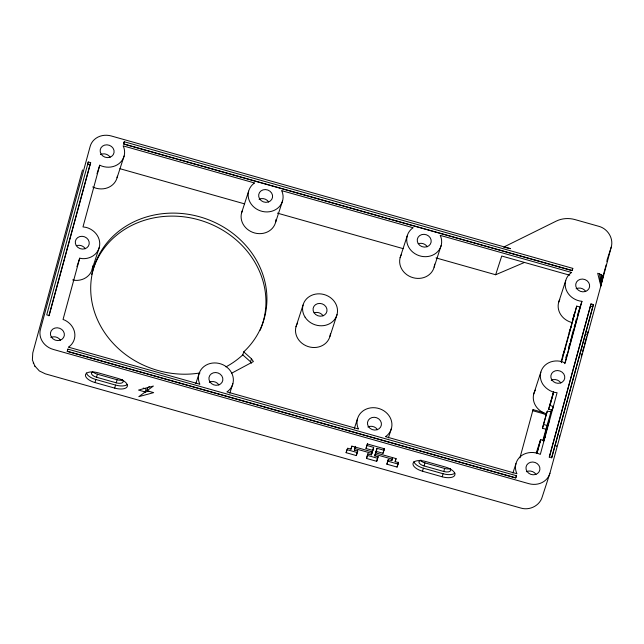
<?xml version="1.0" encoding="UTF-8"?>
<svg xmlns="http://www.w3.org/2000/svg" width="644" height="644" viewBox="0 0 644 644"><rect width="100%" height="100%" fill="white"/><g stroke="black" fill="none" stroke-linecap="round" stroke-linejoin="round"><path stroke-width="0.97" d="M504.268 246.813L556.279 221.093C562.035 218.276 568.797 217.857 574.939 219.572L598.67 226.277C607.525 228.499 613.861 238.264 611.212 247.207L600.844 285.904L597.688 273.265L600.989 274.529L600.844 285.904L549.928 473.203L542.288 496.717C539.897 505.701 529.513 510.773 520.803 508.052L45.33 373.842L39.356 370.952L34.704 365.84M602.929 277.693L602.736 276.002L600.989 274.529M602.06 275.238L600.844 285.904L599.532 273.869M606.954 261.665L606.946 261.279M602.736 276.002L600.844 285.904L603.026 276.823M561.479 361.526L561.592 360.986L561.318 361.775M559.306 437.034L559.612 435.859M605.73 266.447L606.157 264.845M82.504 169.944L32.772 352.904L32.385 359.916L34.929 366.291M88.292 161.998L46.73 314.892L49.113 315.568L90.667 162.674L88.292 161.998L87.56 164.244L89.943 164.92L90.667 162.674M48.904 315.874L89.943 164.92M79.703 258.196L63.04 319.496L64.778 320.157A17.654 15.794 18 0 1 69.222 346.633L68.417 347.14L199.906 384.251L199.471 383.397A17.654 15.794 18 0 1 207.811 364.287A17.654 15.794 18 0 1 230.206 370.614A17.654 15.794 18 0 1 227.71 391.367L226.905 391.874L358.467 429.009L358.032 428.155A17.654 15.794 18 0 1 366.372 409.045A17.654 15.794 18 0 1 388.767 415.364A17.654 15.794 18 0 1 386.271 436.125L385.466 436.632L516.955 473.743L516.52 472.889A17.654 15.794 18 0 1 523.862 454.237C529.014 451.79 535.204 451.927 540.324 454.39L557.084 392.719C551.361 392.309 546.128 388.976 542.868 384.315A17.654 15.794 18 0 1 543.705 366.661A17.654 15.794 18 0 1 561.954 361.678L565.166 363.007L581.926 301.336A17.654 15.794 18 0 1 566.253 289.929A17.654 15.794 18 0 1 570.858 272.992L571.663 272.484L440.174 235.374L440.601 236.195A17.654 15.794 18 0 1 432.301 255.322A17.654 15.794 18 0 1 409.89 249.035A17.654 15.794 18 0 1 412.337 228.274L413.174 227.751L281.613 190.616L282.048 191.469A17.654 15.794 18 0 1 273.708 210.58A17.654 15.794 18 0 1 251.313 204.253A17.654 15.794 18 0 1 253.808 183.5L254.613 182.993L123.125 145.882L123.559 146.735A17.654 15.794 18 0 1 118.955 163.673A17.654 15.794 18 0 1 99.756 165.234L82.987 226.905L86.409 227.453A17.654 15.794 18 0 1 99.643 245.461A17.654 15.794 18 0 1 82.657 258.663L79.703 258.196L76.942 266.697M67.878 349.12L67.298 351.254L515.836 477.856L516.416 475.723L67.878 349.12L67.387 350.618M124.244 141.761L123.664 143.902L572.202 270.504L572.782 268.371L124.244 141.761L123.511 144.015L572.049 270.617L572.782 268.371M94.998 382.552A11.471 5.112 15.2 0 1 85.547 374.567A11.471 5.112 15.2 0 1 98.162 372.812L117.868 378.374A11.471 5.112 15.2 0 1 127.327 386.36A11.471 5.112 15.2 0 1 114.704 388.107L94.998 382.552L95.827 379.501A11.471 5.112 15.2 0 1 86.336 372.884M121.917 379.525A6.174 2.753 15.2 0 1 122.28 382.745A6.174 2.753 15.2 0 1 116.258 382.818L96.56 377.255L97.389 374.204A6.174 2.753 15.2 0 1 93.436 372.248M114.704 388.107L115.534 385.064A11.471 5.112 15.2 0 0 127.367 384.46M116.258 382.818L117.087 379.767A6.174 2.753 15.2 0 0 122.666 379.904M149.384 386.513L147.774 387.68L146.945 390.731L153.675 392.631L138.814 396.656L145.246 391.971L146.075 388.92L143.193 388.107M355.206 447.065L354.377 450.108L357.774 451.066L356.317 455.566L346.126 452.684L346.955 449.641L357.146 452.515L357.726 450.719M346.126 452.684L347.583 448.192L350.98 449.15L351.809 446.099M354.377 450.108L355.488 446.324M356.317 455.566L357.146 452.515M367.442 443.644L366.855 445.447L373.649 447.363L372.82 450.414L366.025 448.49L366.653 446.203M376.072 451.315L374.76 455.863L378.157 456.821L376.692 461.313L366.5 458.439L367.917 453.593M366.5 458.439L367.966 453.948L371.363 454.906L372.675 450.357M371.363 454.906L373.649 447.363M374.76 455.863L377.046 448.321L383.84 450.236L384.428 448.441M388.3 459.349L386.883 464.195L397.074 467.069L398.531 462.577L395.142 461.619L396.108 458.617L375.734 452.869L377.046 448.321M376.692 461.313L378.108 456.467M376.217 451.372L383.011 453.287L383.84 450.236M386.883 464.195L388.348 459.695L391.745 460.653L392.574 457.61M395.142 461.619L395.971 458.568M397.074 467.069L398.491 462.223M422.536 471.231A11.471 5.112 15.2 0 1 413.078 463.245A11.471 5.112 15.2 0 1 425.7 461.49L445.406 467.053A11.471 5.112 15.2 0 1 454.857 475.039A11.471 5.112 15.2 0 1 442.243 476.793L422.536 471.231L423.366 468.18A11.471 5.112 15.2 0 1 413.875 461.563M450.22 469.017A6.174 2.753 15.2 0 1 443.796 471.497L424.098 465.934L424.927 462.883A6.174 2.753 15.2 0 1 420.202 460.122M442.243 476.793L443.064 473.743A11.471 5.112 15.2 0 0 454.906 473.147M443.796 471.497L444.626 468.446A6.174 2.753 15.2 0 0 450.204 468.591M519.95 457.828L533.047 409.64L543.399 412.571L543.061 413.617L546.104 414.873L542.465 428.26L545.951 429.242L551.522 409.834M542.465 428.26L547.32 411.13L550.902 411.741M561.141 361.598L576.718 306.125L580.115 307.083L564.74 363.667M548.648 409.238L553.502 392.107L548.648 409.238L552.133 410.22L553.349 406.477L549.863 405.495M561.343 362.709L576.718 306.125M536.919 453.126L540.582 439.643L544.059 440.625M537.088 453.151L540.751 439.691M550.032 405.543L553.663 392.18M542.852 440.633L545.951 429.242M543.206 440.617L549.227 420.387L543.608 441.076M565.843 357.758L566.623 354.884M568.451 348.171L569.755 343.373M570.27 341.457L571.051 338.583M571.574 336.659L573.659 328.987M574.182 327.072L574.963 324.19M575.486 322.274L576.267 319.4M549.203 457.264L591.007 303.896L593.39 304.572L551.787 457.626L549.404 456.95L591.007 303.896M551.578 457.932L593.39 304.572M582.611 351.415L583.931 346.577M584.454 344.645L586.555 336.901M587.087 334.961L587.875 332.062M543.721 440.923L545.098 436.278L543.955 440.544M605.513 267.244L603.146 275.68M602.39 278.256L602.897 276.542M601.738 280.422L602.172 278.981M556.617 446.381L556.883 445.519M96.994 173.735L99.756 165.234M117.055 177.736L124.115 156.009M92.189 269.216L99.248 247.489M241.581 212.882L248.64 191.163M195.84 383.566L198.907 374.124M275.552 222.47L282.611 200.751M229.803 393.154L232.878 383.711M225.939 366.871A88.961 79.615 18 0 0 242.78 354.852L243.754 351.857A88.961 79.615 18 0 0 234.158 234.416A88.961 79.615 18 0 0 106.912 242.909A88.961 79.615 18 0 0 132.495 359.28C148.273 369.084 166.82 374.341 185.392 374.212A88.961 79.615 18 0 0 199.954 372.957M251.466 363.168L250.516 361.775L251.49 358.78L243.754 351.857M295.999 326.741L303.058 305.014M329.961 336.329L337.021 314.602M400.133 257.664L407.193 235.946M354.401 428.316L357.468 418.874M350.98 449.15L351.954 446.155L372.337 451.911L372.82 450.414M366.025 448.49L367.491 443.998L384.476 448.796L383.011 453.287M434.12 267.196L441.18 245.469M388.364 437.904L391.439 428.461M391.745 460.653L392.228 459.156L375.243 454.366M436.004 257.906L495.647 274.747L501.732 256.022L569.731 275.213M558.638 302.374L565.698 280.655M533.771 393.854L540.831 372.135M533.047 409.64L532.701 410.695L543.061 413.617M512.89 473.058L515.965 463.616M516.416 475.723L515.683 477.969L67.145 351.366M569.111 332.594L571.156 326.299M563.057 354.852L565.102 348.557M577.354 315.576L581.926 301.336M546.104 414.873L547.32 411.13M536.267 452.925L540.582 439.643M606.914 260.45L611.212 247.207M586.966 334.687L587.843 331.99M581.21 356.052L582.087 353.355M146.945 390.731L153.385 386.046L138.524 390.071L145.246 391.971M231.542 373.254L253.398 361.566L251.49 358.78M495.647 274.747L524.256 262.535M144.288 392.349L148.925 391.093M503.85 247.513L505.653 247.61M72.643 279.915L75.598 280.39A17.654 15.794 18 0 0 92.68 265.932M506.393 247.739L510.547 248.673L111.275 135.973A17.654 15.794 18 0 0 90.152 146.421L40.419 329.382A17.654 15.794 18 0 0 53.259 349.426L528.796 483.652A17.654 15.794 18 0 0 549.928 473.203M119.929 168.696L244.648 203.898M277.459 213.156L403.208 248.656M590.282 306.15L592.657 306.818M543.681 424.517L547.167 425.499M424.927 462.883L444.626 468.446M97.389 374.204L117.087 379.767M354.868 448.61L371.846 453.408M423.366 468.18L443.064 473.743M367.33 455.389L377.521 458.27M387.712 461.144L397.903 464.018M95.827 379.501L115.534 385.064M546.442 413.826L542.353 412.136A17.654 15.794 18 0 1 535.422 390.071M242.78 354.852L250.516 361.775M33.23 362.958L33.504 363.498M571.478 322.411A17.654 15.794 18 0 1 559.773 299.492M117.385 176.215A17.654 15.794 18 0 1 92.696 186.953M276.034 219.403A17.654 15.794 18 0 1 254.839 233.031A17.654 15.794 18 0 1 242.377 210.693M434.595 264.129A17.654 15.794 18 0 1 413.013 277.685A17.654 15.794 18 0 1 401.26 254.783M330.404 333.882A17.654 15.794 18 0 1 307.953 346.512A17.654 15.794 18 0 1 297.649 322.958M100.585 154.536A7.06 6.319 18 0 1 110.188 157.249M77.385 245.445A7.06 6.319 18 0 1 85.322 248.729M50.852 337.496A7.06 6.319 18 0 1 60.456 340.209M259.073 199.27A7.06 6.319 18 0 1 268.677 201.983M209.34 382.23A7.06 6.319 18 0 1 218.944 384.943M419.341 243.464A7.06 6.319 18 0 1 427.278 246.749M315.158 312.557A7.06 6.319 18 0 1 323.095 315.842M367.901 426.988A7.06 6.319 18 0 1 377.505 429.701M576.122 288.762A7.06 6.319 18 0 1 585.734 291.474M551.256 380.242A7.06 6.319 18 0 1 560.868 382.955M526.389 471.722A7.06 6.319 18 0 1 536.001 474.435M92.511 271.535A88.961 79.615 18 0 1 204.583 221.665A88.961 79.615 18 0 1 260.144 330.259M91.738 274.433A88.961 79.615 18 0 1 92.237 272.493M96.56 377.255A6.174 2.753 15.2 0 1 92.688 371.87M424.098 465.934A6.174 2.753 15.2 0 1 419.131 462.77A6.174 2.753 15.2 0 1 421.345 460.275M572.645 319.996L574.44 313.725L572.645 319.996M305.103 317.202A17.654 15.794 18 0 0 335.371 318.386A17.654 15.794 18 0 0 319.649 293.841A17.654 15.794 18 0 0 305.103 317.202M101.156 154.174A7.06 6.319 18 0 0 113.263 154.649A7.06 6.319 18 0 0 106.976 144.828A7.06 6.319 18 0 0 101.156 154.174M76.29 245.654A7.06 6.319 18 0 0 88.397 246.129A7.06 6.319 18 0 0 82.11 236.308A7.06 6.319 18 0 0 76.29 245.654M51.423 337.134A7.06 6.319 18 0 0 63.531 337.609A7.06 6.319 18 0 0 57.244 327.788A7.06 6.319 18 0 0 51.423 337.134M259.653 198.907A7.06 6.319 18 0 0 271.76 199.382A7.06 6.319 18 0 0 265.465 189.569A7.06 6.319 18 0 0 259.653 198.907M209.92 381.868A7.06 6.319 18 0 0 222.027 382.343A7.06 6.319 18 0 0 215.732 372.53A7.06 6.319 18 0 0 209.92 381.868M418.246 243.674A7.06 6.319 18 0 0 430.353 244.148A7.06 6.319 18 0 0 424.066 234.327A7.06 6.319 18 0 0 418.246 243.674M314.063 312.767A7.06 6.319 18 0 0 326.17 313.242A7.06 6.319 18 0 0 319.883 303.421A7.06 6.319 18 0 0 314.063 312.767M368.473 426.626A7.06 6.319 18 0 0 380.588 427.101A7.06 6.319 18 0 0 374.293 417.28A7.06 6.319 18 0 0 368.473 426.626M576.702 288.399A7.06 6.319 18 0 0 588.809 288.874A7.06 6.319 18 0 0 582.522 279.061A7.06 6.319 18 0 0 576.702 288.399M551.836 379.88A7.06 6.319 18 0 0 563.943 380.354A7.06 6.319 18 0 0 557.656 370.542A7.06 6.319 18 0 0 551.836 379.88M526.969 471.36A7.06 6.319 18 0 0 539.076 471.835A7.06 6.319 18 0 0 532.789 462.022A7.06 6.319 18 0 0 526.969 471.36"/></g></svg>
